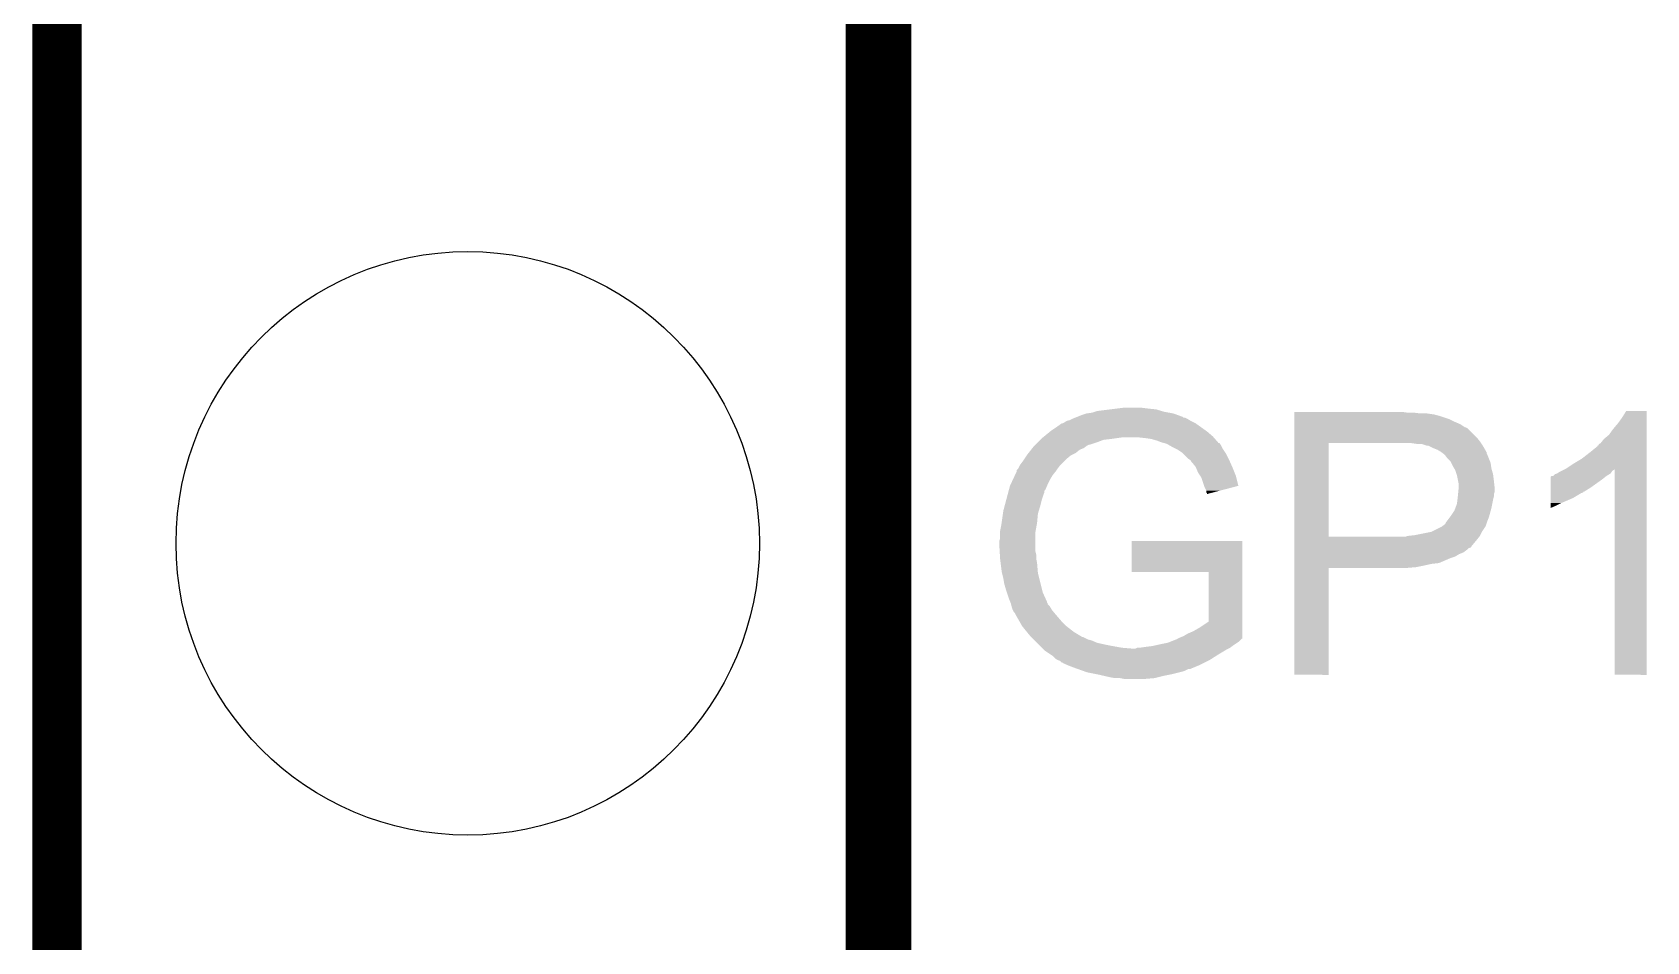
# Model space of a CAD drawing. Extents: x -1.4 to 24.2, y -3.9 to 40.3.
# Drawn here: x -1.346 to 3.645, y 27.217 to 30.027 of the extents above; entities that cross this region are included whole.
import ezdxf

# ---------------------------------------------------------------- set-up
doc = ezdxf.new("R2010")
doc.units = 0
doc.layers.get('0').update_dxf_attribs({"linetype": 'CONTINUOUS'})
for name, color, linetype in [('USBI2CCLICK_V102A_GKO', 5, 'CONTINUOUS'), ('USBI2CCLICK_V102A_GTO', 14, 'CONTINUOUS'), ('USBI2CCLICK_V102A_GTS', 12, 'CONTINUOUS')]:
    doc.layers.add(name, color=color, linetype=linetype)

# ---------------------------------------------------------------- blocks, each defined once
blk = doc.blocks.new('ROUND_65')
blk.add_circle((0, 0), 0.9017)

msp = doc.modelspace()

# ---------------------------------------------------------------- linework, layer by layer
at = {"layer": 'USBI2CCLICK_V102A_GKO', "const_width": 0.1524}
msp.add_lwpolyline([(-1.27, -3.81), (-1.27, 39.116)], dxfattribs=at)
at = {"layer": 'USBI2CCLICK_V102A_GTO', "const_width": 0.2032}
msp.add_lwpolyline([(1.27, 22.098), (1.27, 32.258)], dxfattribs=at)
at = {"layer": 'USBI2CCLICK_V102A_GTO'}
for points in [[(1.897378, 28.84424), (1.912614, 28.849318), (2.195822, 28.84424), (2.18186, 28.849318)], [(1.912614, 28.849318), (1.912622, 28.84932), (2.18186, 28.849318), (2.18185, 28.84932)], [(1.912622, 28.84932), (1.930402, 28.851862), (2.18185, 28.84932), (2.167874, 28.851862)], [(1.930402, 28.851862), (1.938018, 28.8544), (2.167874, 28.851862), (2.15392, 28.8544)], [(1.938018, 28.8544), (1.945642, 28.85694), (2.15392, 28.8544), (2.145454, 28.85694)], [(1.945642, 28.85694), (1.986282, 28.86202), (2.145454, 28.85694), (2.128522, 28.86202)], [(1.986282, 28.86202), (2.006602, 28.86456), (2.128522, 28.86202), (2.10312, 28.86456)], [(2.006602, 28.86456), (2.026922, 28.8671), (2.10312, 28.86456), (2.0828, 28.8671)], [(2.55526, 28.85186), (2.555262, 28.8544), (2.905762, 28.85186), (2.88798, 28.8544)], [(2.55526, 28.84932), (2.55526, 28.85186), (2.946402, 28.84932), (2.92608, 28.85186)], [(2.55526, 28.84678), (2.55526, 28.84932), (2.984502, 28.84678), (2.96672, 28.84932)], [(3.5687, 28.83662), (3.581398, 28.856918), (3.644898, 28.83662), (3.6449, 28.856918)], [(3.581398, 28.856918), (3.581412, 28.85694), (3.6449, 28.856918), (3.581412, 28.85694)], [(1.8034, 28.79598), (1.81864, 28.80614), (2.282444, 28.79598), (2.26822, 28.80614)], [(1.81864, 28.80614), (1.83642, 28.818838), (2.26822, 28.80614), (2.25044, 28.818838)], [(1.83642, 28.818838), (1.836424, 28.81884), (2.25044, 28.818838), (2.250438, 28.81884)], [(1.836424, 28.81884), (1.838964, 28.818842), (2.250438, 28.81884), (2.250434, 28.818842)], [(1.838964, 28.818842), (1.844042, 28.821382), (2.250434, 28.818842), (2.245354, 28.821382)], [(1.844042, 28.821382), (1.851658, 28.82646), (2.245354, 28.821382), (2.2352, 28.82646)], [(1.851658, 28.82646), (1.851662, 28.826462), (2.2352, 28.82646), (2.235198, 28.826462)], [(1.851662, 28.826462), (1.861822, 28.829), (2.235198, 28.826462), (2.230966, 28.829)], [(1.861822, 28.829), (1.87198, 28.83408), (2.230966, 28.829), (2.222498, 28.83408)], [(1.87198, 28.83408), (1.878324, 28.836618), (2.222498, 28.83408), (2.217424, 28.836618)], [(1.878324, 28.836618), (1.878328, 28.83662), (2.217424, 28.836618), (2.212346, 28.83662)], [(1.878328, 28.83662), (1.884668, 28.839156), (2.212346, 28.83662), (2.2098, 28.839156)], [(1.884668, 28.839156), (1.897378, 28.84424), (2.2098, 28.839156), (2.195822, 28.84424)], [(2.555258, 28.775658), (2.55526, 28.803598), (3.119122, 28.775658), (3.09118, 28.803598)], [(2.55526, 28.846778), (2.55526, 28.84678), (2.987042, 28.846778), (2.984502, 28.84678)], [(2.55526, 28.844242), (2.55526, 28.846778), (2.99466, 28.844242), (2.987042, 28.846778)], [(2.55526, 28.8417), (2.55526, 28.844242), (3.004818, 28.8417), (2.99466, 28.844242)], [(2.55526, 28.83154), (2.55526, 28.8417), (3.0353, 28.83154), (3.004818, 28.8417)], [(2.55526, 28.82392), (2.55526, 28.83154), (3.05054, 28.82392), (3.0353, 28.83154)], [(2.55526, 28.816298), (2.55526, 28.82392), (3.068322, 28.816298), (3.05054, 28.82392)], [(2.55526, 28.80614), (2.55526, 28.816298), (3.083564, 28.80614), (3.068322, 28.816298)], [(2.55526, 28.806138), (2.55526, 28.80614), (3.086104, 28.806138), (3.083564, 28.80614)], [(2.55526, 28.803598), (2.55526, 28.806138), (3.09118, 28.803598), (3.086104, 28.806138)], [(3.528062, 28.783282), (3.54076, 28.80106), (3.644898, 28.783282), (3.644898, 28.80106)], [(3.54076, 28.80106), (3.556, 28.818838), (3.644898, 28.80106), (3.644898, 28.818838)], [(3.556, 28.818838), (3.5687, 28.83662), (3.644898, 28.818838), (3.644898, 28.83662)], [(1.75006, 28.74772), (1.752598, 28.750258), (1.911774, 28.74772), (1.91516, 28.750258)], [(1.752598, 28.750258), (1.755138, 28.752798), (1.91516, 28.750258), (1.920236, 28.752798)], [(1.755138, 28.752798), (1.75514, 28.7528), (1.920236, 28.752798), (1.922776, 28.7528)], [(1.75514, 28.7528), (1.76276, 28.76042), (1.922776, 28.7528), (1.94564, 28.76042)], [(1.76276, 28.76042), (1.770378, 28.768038), (1.94564, 28.76042), (1.965956, 28.768038)], [(1.770378, 28.768038), (1.77292, 28.77058), (1.965956, 28.768038), (1.98882, 28.77058)], [(1.77292, 28.77058), (1.77546, 28.77312), (1.98882, 28.77058), (2.0066, 28.77312)], [(1.77546, 28.77312), (1.778564, 28.77566), (2.0066, 28.77312), (2.02438, 28.77566)], [(1.778564, 28.77566), (1.781668, 28.7782), (2.306006, 28.77566), (2.303782, 28.7782)], [(1.781668, 28.7782), (1.800294, 28.79344), (2.303782, 28.7782), (2.286, 28.79344)], [(1.800294, 28.79344), (1.8034, 28.79598), (2.286, 28.79344), (2.282444, 28.79598)], [(2.0955, 28.77312), (2.072638, 28.77566), (2.30823, 28.77312), (2.306006, 28.77566)], [(2.113278, 28.77058), (2.0955, 28.77312), (2.310452, 28.77058), (2.30823, 28.77312)], [(2.13106, 28.765502), (2.113278, 28.77058), (2.314898, 28.765502), (2.310452, 28.77058)], [(2.143758, 28.760422), (2.13106, 28.765502), (2.319344, 28.760422), (2.314898, 28.765502)], [(2.153914, 28.75788), (2.143758, 28.760422), (2.321568, 28.75788), (2.319344, 28.760422)], [(2.15392, 28.757878), (2.153914, 28.75788), (2.322202, 28.757878), (2.321568, 28.75788)], [(2.15394, 28.757872), (2.15392, 28.757878), (2.324104, 28.757872), (2.322202, 28.757878)], [(2.161538, 28.75534), (2.15394, 28.757872), (2.325792, 28.75534), (2.324104, 28.757872)], [(2.170434, 28.750258), (2.161538, 28.75534), (2.32918, 28.750258), (2.325792, 28.75534)], [(2.179322, 28.74518), (2.170434, 28.750258), (2.33172, 28.74518), (2.32918, 28.750258)], [(2.55525, 28.468342), (2.555258, 28.75786), (2.66192, 28.468342), (2.661922, 28.75786)], [(2.555258, 28.76296), (2.555258, 28.775658), (3.12928, 28.76296), (3.119122, 28.775658)], [(2.555258, 28.75788), (2.555258, 28.76296), (3.132668, 28.75788), (3.12928, 28.76296)], [(2.555258, 28.75786), (2.555258, 28.75788), (2.661922, 28.75786), (2.8956, 28.75788)], [(2.933702, 28.75534), (2.91592, 28.75788), (3.13436, 28.75534), (3.132668, 28.75788)], [(2.948942, 28.755338), (2.933702, 28.75534), (3.134362, 28.755338), (3.13436, 28.75534)], [(2.964184, 28.75026), (2.948942, 28.755338), (3.137748, 28.75026), (3.134362, 28.755338)], [(2.969264, 28.750258), (2.964184, 28.75026), (3.137748, 28.750258), (3.137748, 28.75026)], [(2.974336, 28.747722), (2.969264, 28.750258), (3.139438, 28.747722), (3.137748, 28.750258)], [(3.4925, 28.747728), (3.492522, 28.75026), (3.644896, 28.747728), (3.644896, 28.75026)], [(3.492522, 28.75026), (3.495046, 28.750274), (3.644896, 28.75026), (3.644896, 28.750274)], [(3.495046, 28.750274), (3.497586, 28.755342), (3.644896, 28.750274), (3.644896, 28.755342)], [(3.497586, 28.755342), (3.502662, 28.757884), (3.644896, 28.755342), (3.644896, 28.757884)], [(3.502662, 28.757884), (3.512822, 28.770582), (3.644896, 28.757884), (3.644896, 28.770582)], [(3.512822, 28.770582), (3.528062, 28.783282), (3.644896, 28.770582), (3.644898, 28.783282)], [(1.706882, 28.6893), (1.7145, 28.69946), (1.83134, 28.6893), (1.8415, 28.69946)], [(1.7145, 28.69946), (1.71958, 28.707082), (1.8415, 28.69946), (1.849122, 28.707082)], [(1.71958, 28.707082), (1.728046, 28.71978), (1.849122, 28.707082), (1.864362, 28.71978)], [(1.728046, 28.71978), (1.72974, 28.72232), (1.864362, 28.71978), (1.869442, 28.72232)], [(1.72974, 28.72232), (1.733802, 28.727398), (1.869442, 28.72232), (1.879598, 28.727398)], [(1.733802, 28.727398), (1.74193, 28.737558), (1.879598, 28.727398), (1.8923, 28.737558)], [(1.74193, 28.737558), (1.745996, 28.74264), (1.8923, 28.737558), (1.905, 28.74264)], [(1.745996, 28.74264), (1.75006, 28.74772), (1.905, 28.74264), (1.911774, 28.74772)], [(2.189484, 28.740098), (2.179322, 28.74518), (2.334262, 28.740098), (2.33172, 28.74518)], [(2.194558, 28.73756), (2.189484, 28.740098), (2.335954, 28.73756), (2.334262, 28.740098)], [(2.2098, 28.7274), (2.194558, 28.73756), (2.342726, 28.7274), (2.335954, 28.73756)], [(2.212342, 28.724858), (2.2098, 28.7274), (2.34442, 28.724858), (2.342726, 28.7274)], [(2.227578, 28.709622), (2.212342, 28.724858), (2.35204, 28.709622), (2.34442, 28.724858)], [(2.235196, 28.70454), (2.227578, 28.709622), (2.35458, 28.70454), (2.35204, 28.709622)], [(2.237738, 28.699464), (2.235196, 28.70454), (2.356836, 28.699464), (2.35458, 28.70454)], [(2.24028, 28.69692), (2.237738, 28.699464), (2.357968, 28.69692), (2.356836, 28.699464)], [(2.9845, 28.74264), (2.974336, 28.747722), (3.142342, 28.74264), (3.139438, 28.747722)], [(2.997202, 28.73756), (2.9845, 28.74264), (3.145244, 28.73756), (3.142342, 28.74264)], [(3.0099, 28.72994), (2.997202, 28.73756), (3.149598, 28.72994), (3.145244, 28.73756)], [(3.009908, 28.729934), (3.0099, 28.72994), (3.1496, 28.729934), (3.149598, 28.72994)], [(3.013292, 28.727396), (3.009908, 28.729934), (3.149602, 28.727396), (3.1496, 28.729934)], [(3.02006, 28.72232), (3.013292, 28.727396), (3.15214, 28.72232), (3.149602, 28.727396)], [(3.020062, 28.722318), (3.02006, 28.72232), (3.152142, 28.722318), (3.15214, 28.72232)], [(3.027682, 28.71216), (3.020062, 28.722318), (3.156204, 28.71216), (3.152142, 28.722318)], [(3.037842, 28.701996), (3.027682, 28.71216), (3.16027, 28.701996), (3.156204, 28.71216)], [(3.040384, 28.696916), (3.037842, 28.701996), (3.1623, 28.696916), (3.16027, 28.701996)], [(3.418838, 28.69438), (3.44424, 28.70962), (3.644894, 28.69438), (3.644896, 28.70962)], [(3.44424, 28.70962), (3.4671, 28.7274), (3.644896, 28.70962), (3.644896, 28.7274)], [(3.4671, 28.7274), (3.4925, 28.747728), (3.644896, 28.7274), (3.644896, 28.747728)], [(1.685882, 28.64612), (1.691808, 28.658818), (1.80086, 28.64612), (1.808478, 28.658818)], [(1.691808, 28.658818), (1.69418, 28.6639), (1.808478, 28.658818), (1.812542, 28.6639)], [(1.69418, 28.6639), (1.69672, 28.668984), (1.812542, 28.6639), (1.81661, 28.668984)], [(1.69672, 28.668984), (1.696722, 28.67152), (1.81661, 28.668984), (1.81864, 28.67152)], [(1.696722, 28.67152), (1.696726, 28.674066), (1.81864, 28.67152), (1.820336, 28.674066)], [(1.696726, 28.674066), (1.701798, 28.67914), (1.820336, 28.674066), (1.82372, 28.67914)], [(1.701798, 28.67914), (1.701802, 28.679144), (1.82372, 28.67914), (1.823722, 28.679144)], [(1.701802, 28.679144), (1.70688, 28.689298), (1.823722, 28.679144), (1.83134, 28.689298)], [(1.70688, 28.689298), (1.706882, 28.6893), (1.83134, 28.689298), (1.83134, 28.6893)], [(2.250438, 28.68422), (2.24028, 28.69692), (2.363612, 28.68422), (2.357968, 28.69692)], [(2.251528, 28.68168), (2.250438, 28.68422), (2.36474, 28.68168), (2.363612, 28.68422)], [(2.25806, 28.66644), (2.251528, 28.68168), (2.370836, 28.66644), (2.36474, 28.68168)], [(2.264836, 28.656278), (2.25806, 28.66644), (2.3749, 28.656278), (2.370836, 28.66644)], [(2.268218, 28.651204), (2.264836, 28.656278), (2.376166, 28.651204), (2.3749, 28.656278)], [(2.27669, 28.625794), (2.268218, 28.651204), (2.3825, 28.625794), (2.376166, 28.651204)], [(3.04546, 28.686762), (3.040384, 28.696916), (3.163752, 28.686762), (3.1623, 28.696916)], [(3.050034, 28.679138), (3.04546, 28.686762), (3.16484, 28.679138), (3.163752, 28.686762)], [(3.05308, 28.67406), (3.050034, 28.679138), (3.166292, 28.67406), (3.16484, 28.679138)], [(3.057314, 28.661358), (3.05308, 28.67406), (3.16992, 28.661358), (3.166292, 28.67406)], [(3.05816, 28.658818), (3.057314, 28.661358), (3.170238, 28.658818), (3.16992, 28.661358)], [(3.061716, 28.64104), (3.05816, 28.658818), (3.17246, 28.64104), (3.170238, 28.658818)], [(3.347724, 28.64612), (3.347726, 28.653746), (3.50774, 28.64612), (3.517272, 28.653746)], [(3.347726, 28.653746), (3.350266, 28.65628), (3.517272, 28.653746), (3.52044, 28.65628)], [(3.350266, 28.65628), (3.355346, 28.656286), (3.52044, 28.65628), (3.52045, 28.656286)], [(3.355346, 28.656286), (3.360424, 28.66136), (3.52045, 28.656286), (3.528908, 28.66136)], [(3.360424, 28.66136), (3.368026, 28.663896), (3.528908, 28.66136), (3.533136, 28.663896)], [(3.368026, 28.663896), (3.368044, 28.663902), (3.533136, 28.663896), (3.53314, 28.663902)], [(3.368044, 28.663902), (3.375662, 28.66898), (3.53314, 28.663902), (3.536524, 28.66898)], [(3.375662, 28.66898), (3.380736, 28.671518), (3.536524, 28.66898), (3.538218, 28.671518)], [(3.380736, 28.671518), (3.39085, 28.676576), (3.538218, 28.671518), (3.545804, 28.676576)], [(3.39085, 28.676576), (3.395982, 28.679142), (3.644894, 28.676576), (3.644894, 28.679142)], [(3.395982, 28.679142), (3.418838, 28.69438), (3.644894, 28.679142), (3.644894, 28.69438)], [(3.54584, 28.041622), (3.545804, 28.676576), (3.644878, 28.041622), (3.644894, 28.676576)], [(1.665562, 28.58516), (1.669624, 28.600398), (1.775462, 28.58516), (1.78054, 28.600398)], [(1.669624, 28.600398), (1.670978, 28.605476), (1.78054, 28.600398), (1.783078, 28.605476)], [(1.670978, 28.605476), (1.672332, 28.610554), (1.783078, 28.605476), (1.78308, 28.610554)], [(1.672332, 28.610554), (1.673012, 28.6131), (1.78308, 28.610554), (1.785618, 28.6131)], [(1.673012, 28.6131), (1.6764, 28.625802), (1.785618, 28.6131), (1.791062, 28.625802)], [(1.6764, 28.625802), (1.678768, 28.63088), (1.791062, 28.625802), (1.79324, 28.63088)], [(1.678768, 28.63088), (1.685882, 28.64612), (1.79324, 28.63088), (1.80086, 28.64612)], [(2.27838, 28.620722), (2.27669, 28.625794), (2.363204, 28.620722), (2.3825, 28.625794)], [(2.283458, 28.610564), (2.27838, 28.620722), (2.32456, 28.610564), (2.363204, 28.620722)], [(2.28346, 28.605486), (2.283458, 28.610564), (2.305242, 28.605486), (2.32456, 28.610564)], [(2.285994, 28.602946), (2.28346, 28.605486), (2.295578, 28.602946), (2.305242, 28.605486)], [(2.286, 28.600428), (2.285994, 28.602946), (2.286, 28.600428), (2.295578, 28.602946)], [(3.060952, 28.592778), (3.061714, 28.600396), (3.17246, 28.592778), (3.17246, 28.600396)], [(3.061714, 28.600396), (3.062476, 28.608018), (3.17246, 28.600396), (3.174998, 28.608018)], [(3.06324, 28.633418), (3.061716, 28.64104), (3.173308, 28.633418), (3.17246, 28.64104)], [(3.062476, 28.608018), (3.06324, 28.61564), (3.174998, 28.608018), (3.174998, 28.61564)], [(3.06324, 28.618178), (3.06324, 28.633418), (3.175, 28.618178), (3.173308, 28.633418)], [(3.06324, 28.61564), (3.06324, 28.618178), (3.174998, 28.61564), (3.175, 28.618178)], [(3.34772, 28.5877), (3.347722, 28.60294), (3.416298, 28.5877), (3.441698, 28.60294)], [(3.347722, 28.62072), (3.347724, 28.64612), (3.47218, 28.62072), (3.50774, 28.64612)], [(3.347722, 28.60802), (3.347722, 28.62072), (3.451856, 28.60802), (3.47218, 28.62072)], [(3.347722, 28.607998), (3.347722, 28.60802), (3.44932, 28.607998), (3.451856, 28.60802)], [(3.347722, 28.605476), (3.347722, 28.607998), (3.449304, 28.605476), (3.44932, 28.607998)], [(3.347722, 28.60294), (3.347722, 28.605476), (3.441698, 28.60294), (3.449304, 28.605476)], [(1.654628, 28.539438), (1.65608, 28.549602), (1.76276, 28.539438), (1.765808, 28.549602)], [(1.65608, 28.549602), (1.660144, 28.564842), (1.765808, 28.549602), (1.77038, 28.564842)], [(1.660144, 28.564842), (1.665562, 28.58516), (1.77038, 28.564842), (1.775462, 28.58516)], [(3.04038, 28.53436), (3.050538, 28.549598), (3.158604, 28.53436), (3.16276, 28.549598)], [(3.050538, 28.549598), (3.053396, 28.55722), (3.16276, 28.549598), (3.16484, 28.55722)], [(3.053396, 28.55722), (3.058158, 28.569916), (3.16484, 28.55722), (3.167378, 28.569916)], [(3.058158, 28.569916), (3.059746, 28.58262), (3.167378, 28.569916), (3.16992, 28.58262)], [(3.059746, 28.58262), (3.0607, 28.59024), (3.16992, 28.58262), (3.171824, 28.59024)], [(3.0607, 28.59024), (3.060952, 28.592778), (3.171824, 28.59024), (3.17246, 28.592778)], [(3.34772, 28.57246), (3.34772, 28.5877), (3.38074, 28.57246), (3.416298, 28.5877)], [(3.34772, 28.56484), (3.34772, 28.57246), (3.3655, 28.56484), (3.38074, 28.57246)], [(3.34772, 28.557254), (3.34772, 28.56484), (3.34772, 28.557254), (3.3655, 28.56484)], [(1.64846, 28.4988), (1.650576, 28.5115), (1.75791, 28.4988), (1.76022, 28.5115)], [(1.650576, 28.5115), (1.651, 28.51404), (1.76022, 28.5115), (1.76045, 28.51404)], [(1.651, 28.51404), (1.654628, 28.539438), (1.76045, 28.51404), (1.76276, 28.539438)], [(3.009898, 28.4988), (3.013278, 28.501336), (3.145366, 28.4988), (3.147058, 28.501336)], [(3.013278, 28.501336), (3.020058, 28.50642), (3.147058, 28.501336), (3.148752, 28.50642)], [(3.020058, 28.50642), (3.022598, 28.50896), (3.148752, 28.50642), (3.149598, 28.50896)], [(3.022598, 28.50896), (3.02514, 28.514038), (3.149598, 28.50896), (3.151292, 28.514038)], [(3.02514, 28.514038), (3.027046, 28.516582), (3.151292, 28.514038), (3.15214, 28.516582)], [(3.027046, 28.516582), (3.036568, 28.529278), (3.15214, 28.516582), (3.15722, 28.529278)], [(3.036568, 28.529278), (3.04038, 28.53436), (3.15722, 28.529278), (3.158604, 28.53436)], [(1.64338, 28.442918), (1.643382, 28.455622), (1.75514, 28.442918), (1.75514, 28.455622)], [(1.643382, 28.455622), (1.64592, 28.463244), (1.75514, 28.455622), (1.75514, 28.463244)], [(1.64592, 28.486102), (1.64846, 28.4988), (1.755602, 28.486102), (1.75791, 28.4988)], [(1.64592, 28.483558), (1.64592, 28.486102), (1.75514, 28.483558), (1.755602, 28.486102)], [(1.64592, 28.463244), (1.64592, 28.483558), (1.75514, 28.463244), (1.75514, 28.483558)], [(2.05232, 28.359122), (2.05234, 28.455598), (2.395212, 28.359122), (2.39522, 28.455598)], [(2.05234, 28.455598), (2.052342, 28.45562), (2.39522, 28.455598), (2.052342, 28.45562)], [(2.55525, 28.46832), (2.55525, 28.468342), (2.898136, 28.46832), (2.66192, 28.468342)], [(2.55525, 28.45816), (2.55525, 28.46832), (3.11912, 28.45816), (3.127248, 28.46832)], [(2.55525, 28.442922), (2.55525, 28.45816), (3.106422, 28.442922), (3.11912, 28.45816)], [(2.898136, 28.46832), (2.905758, 28.470858), (3.127248, 28.46832), (3.129278, 28.470858)], [(2.905758, 28.470858), (2.905774, 28.47086), (3.129278, 28.470858), (3.12928, 28.47086)], [(2.905774, 28.47086), (2.92862, 28.4734), (3.12928, 28.47086), (3.13055, 28.4734)], [(2.92862, 28.4734), (2.979418, 28.48356), (3.13055, 28.4734), (3.13563, 28.48356)], [(2.979418, 28.48356), (2.984494, 28.486098), (3.13563, 28.48356), (3.1369, 28.486098)], [(2.984494, 28.486098), (3.009898, 28.4988), (3.1369, 28.486098), (3.145366, 28.4988)], [(1.644576, 28.422598), (1.64338, 28.442918), (1.75514, 28.422598), (1.75514, 28.442918)], [(1.645174, 28.412438), (1.644576, 28.422598), (1.75768, 28.412438), (1.75514, 28.422598)], [(1.64592, 28.39974), (1.645174, 28.412438), (1.75768, 28.39974), (1.75768, 28.412438)], [(1.645922, 28.399738), (1.64592, 28.39974), (1.75768, 28.399738), (1.75768, 28.39974)], [(1.647508, 28.38704), (1.645922, 28.399738), (1.76022, 28.38704), (1.75768, 28.399738)], [(2.555248, 28.40736), (2.55525, 28.41498), (3.05308, 28.40736), (3.065778, 28.41498)], [(2.555248, 28.40228), (2.555248, 28.40736), (3.037842, 28.40228), (3.05308, 28.40736)], [(2.555248, 28.38704), (2.555248, 28.40228), (3.002276, 28.38704), (3.037842, 28.40228)], [(2.55525, 28.440376), (2.55525, 28.442922), (3.103878, 28.440376), (3.106422, 28.442922)], [(2.55525, 28.4353), (2.55525, 28.440376), (3.101332, 28.4353), (3.103878, 28.440376)], [(2.55525, 28.432756), (2.55525, 28.4353), (3.093718, 28.432756), (3.101332, 28.4353)], [(2.55525, 28.42768), (2.55525, 28.432756), (3.088638, 28.42768), (3.093718, 28.432756)], [(2.55525, 28.42006), (2.55525, 28.42768), (3.07848, 28.42006), (3.088638, 28.42768)], [(2.55525, 28.41498), (2.55525, 28.42006), (3.065778, 28.41498), (3.07848, 28.42006)], [(1.651, 28.359102), (1.647508, 28.38704), (1.76255, 28.359102), (1.76022, 28.38704)], [(1.651636, 28.35656), (1.651, 28.359102), (1.76276, 28.35656), (1.76255, 28.359102)], [(1.65608, 28.33878), (1.651636, 28.35656), (1.767206, 28.33878), (1.76276, 28.35656)], [(2.291058, 28.3591), (2.05232, 28.359122), (2.395212, 28.3591), (2.395212, 28.359122)], [(2.29108, 28.20671), (2.291058, 28.3591), (2.3952, 28.20671), (2.395212, 28.3591)], [(2.55524, 28.041622), (2.555248, 28.371778), (2.661898, 28.041622), (2.66192, 28.371778)], [(2.555248, 28.3845), (2.555248, 28.38704), (2.97942, 28.3845), (3.002276, 28.38704)], [(2.555248, 28.37942), (2.555248, 28.3845), (2.95656, 28.37942), (2.97942, 28.3845)], [(2.555248, 28.37434), (2.555248, 28.37942), (2.93116, 28.37434), (2.95656, 28.37942)], [(2.555248, 28.3718), (2.555248, 28.37434), (2.900682, 28.3718), (2.93116, 28.37434)], [(2.555248, 28.371778), (2.555248, 28.3718), (2.66192, 28.371778), (2.900682, 28.3718)], [(1.65862, 28.32354), (1.65608, 28.33878), (1.771016, 28.32354), (1.767206, 28.33878)], [(1.6637, 28.30576), (1.65862, 28.32354), (1.77546, 28.30576), (1.771016, 28.32354)], [(1.667088, 28.295598), (1.6637, 28.30576), (1.778, 28.295598), (1.77546, 28.30576)], [(1.67386, 28.275278), (1.667088, 28.295598), (1.787236, 28.275278), (1.778, 28.295598)], [(1.67691, 28.267656), (1.67386, 28.275278), (1.7907, 28.267656), (1.787236, 28.275278)], [(1.677926, 28.265114), (1.67691, 28.267656), (1.790706, 28.265114), (1.7907, 28.267656)], [(1.678938, 28.262582), (1.677926, 28.265114), (1.793234, 28.262582), (1.790706, 28.265114)], [(1.678942, 28.262574), (1.678938, 28.262582), (1.79324, 28.262574), (1.793234, 28.262582)], [(1.679576, 28.260034), (1.678942, 28.262574), (1.793246, 28.260034), (1.79324, 28.262574)], [(1.680848, 28.254958), (1.679576, 28.260034), (1.798322, 28.254958), (1.793246, 28.260034)], [(1.681482, 28.25242), (1.680848, 28.254958), (1.799846, 28.25242), (1.798322, 28.254958)], [(1.68402, 28.244802), (1.681482, 28.25242), (1.804416, 28.244802), (1.799846, 28.25242)], [(1.685292, 28.24226), (1.68402, 28.244802), (1.80594, 28.24226), (1.804416, 28.244802)], [(1.689098, 28.234644), (1.685292, 28.24226), (1.812288, 28.234644), (1.80594, 28.24226)], [(1.691638, 28.2321), (1.689098, 28.234644), (1.814408, 28.2321), (1.812288, 28.234644)], [(1.69418, 28.22702), (1.691638, 28.2321), (1.81864, 28.22702), (1.814408, 28.2321)], [(1.70434, 28.20924), (1.69418, 28.22702), (1.833878, 28.20924), (1.81864, 28.22702)], [(1.714498, 28.191462), (1.70434, 28.20924), (1.85166, 28.191462), (1.833878, 28.20924)], [(2.2606, 28.18638), (2.29108, 28.20671), (2.3952, 28.18638), (2.3952, 28.20671)], [(1.7145, 28.19146), (1.714498, 28.191462), (1.851662, 28.19146), (1.85166, 28.191462)], [(1.72905, 28.173678), (1.7145, 28.19146), (1.874522, 28.173678), (1.851662, 28.19146)], [(1.73736, 28.16352), (1.72905, 28.173678), (1.891456, 28.16352), (1.874522, 28.173678)], [(1.74244, 28.15844), (1.73736, 28.16352), (1.899924, 28.15844), (1.891456, 28.16352)], [(1.742442, 28.158438), (1.74244, 28.15844), (1.902464, 28.158438), (1.899924, 28.15844)], [(1.750062, 28.150818), (1.742442, 28.158438), (1.917702, 28.150818), (1.902464, 28.158438)], [(1.752602, 28.148278), (1.750062, 28.150818), (1.927862, 28.148278), (1.917702, 28.150818)], [(2.170428, 28.1432), (2.189484, 28.15082), (2.38252, 28.1432), (2.39014, 28.15082)], [(2.189484, 28.15082), (2.192026, 28.150826), (2.39014, 28.15082), (2.390146, 28.150826)], [(2.192026, 28.150826), (2.194554, 28.153354), (2.390146, 28.150826), (2.392674, 28.153354)], [(2.194554, 28.153354), (2.19456, 28.15336), (2.392674, 28.153354), (2.395198, 28.15336)], [(2.19456, 28.15336), (2.194564, 28.153362), (2.395198, 28.15336), (2.395198, 28.153362)], [(2.194564, 28.153362), (2.19964, 28.1559), (2.395198, 28.153362), (2.395198, 28.1559)], [(2.19964, 28.1559), (2.212342, 28.16098), (2.395198, 28.1559), (2.395198, 28.16098)], [(2.212342, 28.16098), (2.225042, 28.1686), (2.395198, 28.16098), (2.395198, 28.1686)], [(2.225042, 28.1686), (2.242822, 28.17622), (2.395198, 28.1686), (2.395198, 28.17622)], [(2.242822, 28.17622), (2.2606, 28.18638), (2.395198, 28.17622), (2.3952, 28.18638)], [(1.76022, 28.14066), (1.752602, 28.148278), (1.945642, 28.14066), (1.927862, 28.148278)], [(1.7653, 28.13558), (1.76022, 28.14066), (1.9685, 28.13558), (1.945642, 28.14066)], [(1.77038, 28.1305), (1.7653, 28.13558), (1.9939, 28.1305), (1.9685, 28.13558)], [(1.77546, 28.12542), (1.77038, 28.1305), (2.021838, 28.12542), (1.9939, 28.1305)], [(1.778, 28.12288), (1.77546, 28.12542), (2.052318, 28.12288), (2.021838, 28.12542)], [(1.78054, 28.12034), (1.778, 28.12288), (2.346962, 28.12034), (2.35204, 28.12288)], [(1.785618, 28.115262), (1.78054, 28.12034), (2.338498, 28.115262), (2.346962, 28.12034)], [(1.800862, 28.1051), (1.785618, 28.115262), (2.32156, 28.1051), (2.338498, 28.115262)], [(1.80848, 28.10002), (1.800862, 28.1051), (2.313576, 28.10002), (2.32156, 28.1051)], [(1.816098, 28.092402), (1.80848, 28.10002), (2.301604, 28.092402), (2.313576, 28.10002)], [(2.052318, 28.12288), (2.065024, 28.122882), (2.35204, 28.12288), (2.352042, 28.122882)], [(2.065024, 28.122882), (2.070104, 28.12542), (2.352042, 28.122882), (2.357118, 28.12542)], [(2.07772, 28.12542), (2.0955, 28.12796), (2.357118, 28.12542), (2.360504, 28.12796)], [(2.0955, 28.12796), (2.115818, 28.1305), (2.360504, 28.12796), (2.363892, 28.1305)], [(2.115818, 28.1305), (2.127248, 28.13304), (2.363892, 28.1305), (2.36728, 28.13304)], [(2.127248, 28.13304), (2.13868, 28.13558), (2.36728, 28.13304), (2.37109, 28.13558)], [(2.13868, 28.13558), (2.164082, 28.140662), (2.37109, 28.13558), (2.378712, 28.140662)], [(2.164082, 28.140662), (2.170428, 28.1432), (2.378712, 28.140662), (2.38252, 28.1432)], [(1.823716, 28.087322), (1.816098, 28.092402), (2.29362, 28.087322), (2.301604, 28.092402)], [(1.823722, 28.08732), (1.823716, 28.087322), (2.293618, 28.08732), (2.29362, 28.087322)], [(1.831336, 28.08478), (1.823722, 28.08732), (2.288538, 28.08478), (2.293618, 28.08732)], [(1.836414, 28.079706), (1.831336, 28.08478), (2.27839, 28.079706), (2.288538, 28.08478)], [(1.838954, 28.0797), (1.836414, 28.079706), (2.278378, 28.0797), (2.27839, 28.079706)], [(1.8415, 28.077162), (1.838954, 28.0797), (2.273302, 28.077162), (2.278378, 28.0797)], [(1.853356, 28.07208), (1.8415, 28.077162), (2.26314, 28.07208), (2.273302, 28.077162)], [(1.85928, 28.06954), (1.853356, 28.07208), (2.257042, 28.06954), (2.26314, 28.07208)], [(1.8796, 28.06192), (1.85928, 28.06954), (2.238752, 28.06192), (2.257042, 28.06954)], [(1.886714, 28.05938), (1.8796, 28.06192), (2.232656, 28.05938), (2.238752, 28.06192)], [(1.88672, 28.059378), (1.886714, 28.05938), (2.227576, 28.059378), (2.232656, 28.05938)], [(1.90094, 28.0543), (1.88672, 28.059378), (2.217418, 28.0543), (2.227576, 28.059378)], [(1.908048, 28.051762), (1.90094, 28.0543), (2.2098, 28.051762), (2.217418, 28.0543)], [(1.91516, 28.049222), (1.908048, 28.051762), (2.199642, 28.049222), (2.2098, 28.051762)], [(1.940564, 28.04414), (1.91516, 28.049222), (2.17932, 28.04414), (2.199642, 28.049222)], [(1.95326, 28.0416), (1.940564, 28.04414), (2.16662, 28.0416), (2.17932, 28.04414)], [(1.964268, 28.03906), (1.95326, 28.0416), (2.15392, 28.03906), (2.16662, 28.0416)], [(1.98628, 28.03398), (1.964268, 28.03906), (2.133598, 28.03398), (2.15392, 28.03906)], [(2.001518, 28.03144), (1.98628, 28.03398), (2.123438, 28.03144), (2.133598, 28.03398)], [(2.029458, 28.0289), (2.016758, 28.03144), (2.092962, 28.0289), (2.123438, 28.03144)], [(2.661898, 28.0416), (2.55524, 28.041622), (2.661898, 28.0416), (2.661898, 28.041622)], [(3.644878, 28.0416), (3.54584, 28.041622), (3.644878, 28.0416), (3.644878, 28.041622)]]:
    msp.add_solid(points, dxfattribs=at)

# ---------------------------------------------------------------- block references
at = {"layer": 'USBI2CCLICK_V102A_GTS'}
msp.add_blockref('ROUND_65', (0, 28.448), dxfattribs=at)

doc.saveas('drawing.dxf')
